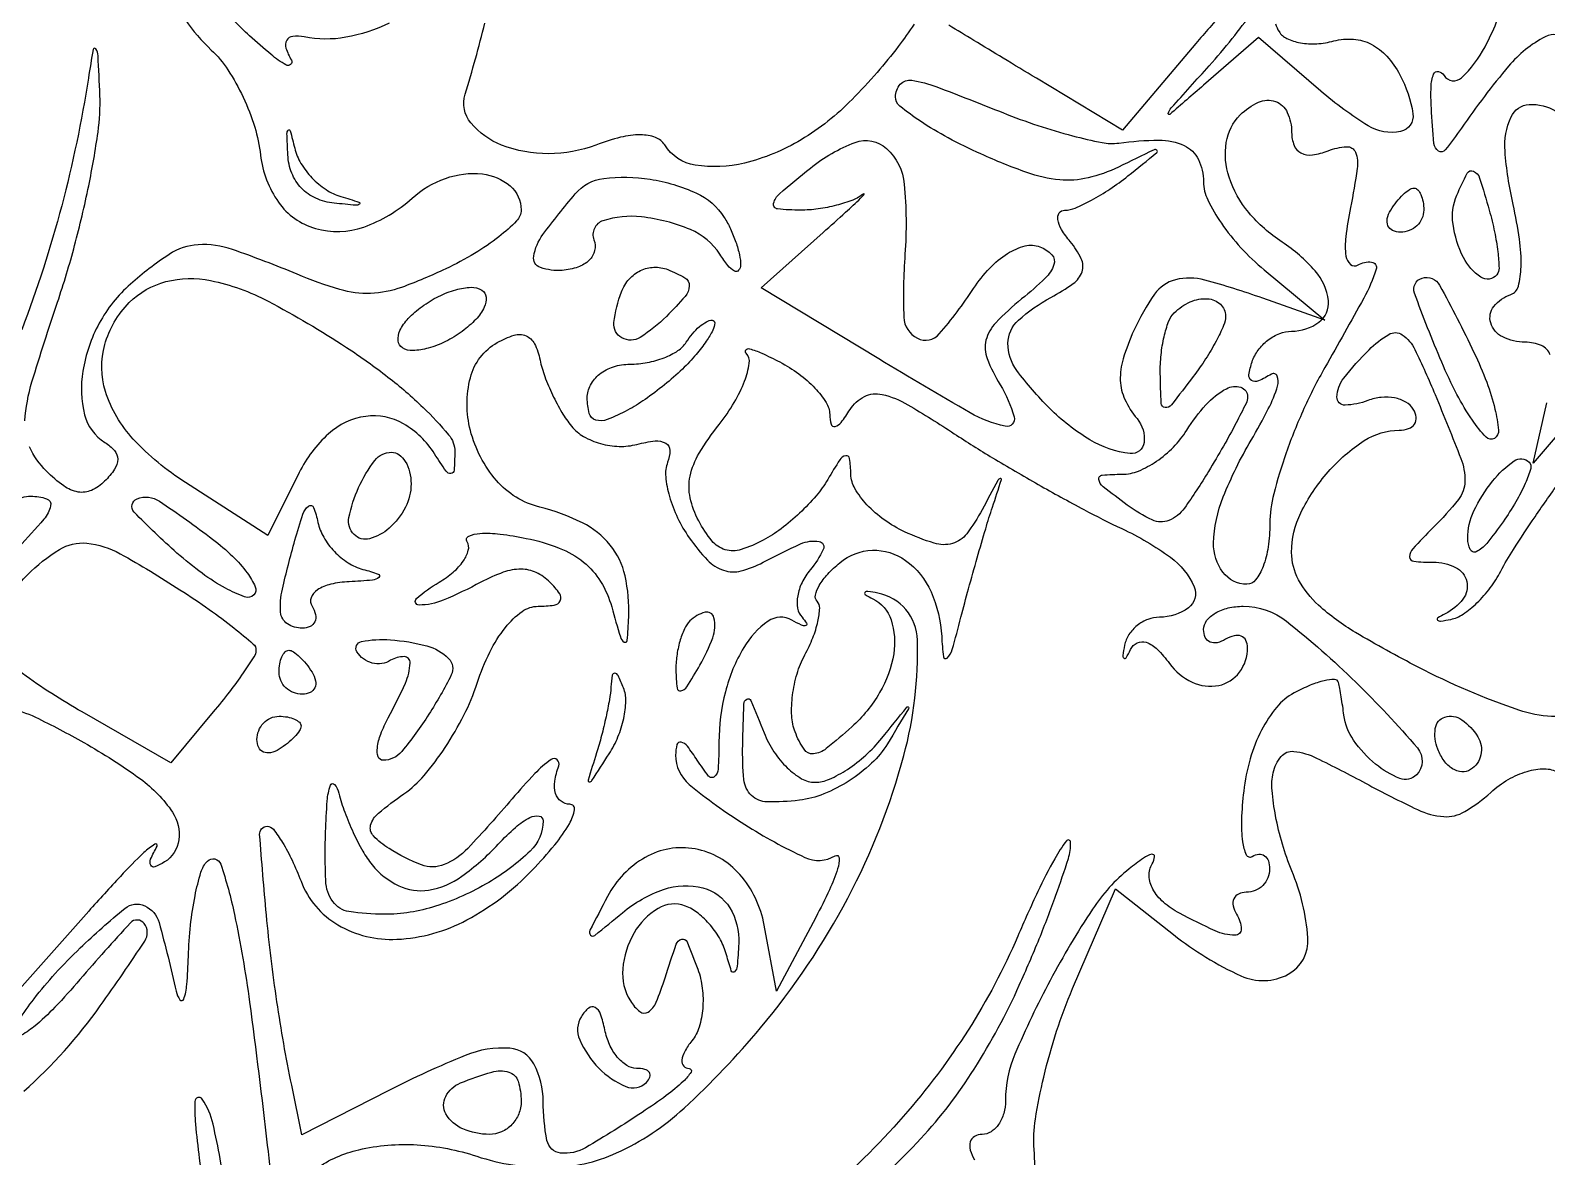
# Model space of a CAD drawing. Extents: x 21 to 741, y 101 to 447.
# Drawn here: x 242.7 to 311.6, y 281 to 332.2 of the extents above; entities that cross this region are included whole.
import ezdxf

# ---------------------------------------------------------------- set-up
doc = ezdxf.new("R2010")
doc.units = 0

msp = doc.modelspace()

# ---------------------------------------------------------------- linework, layer by layer
for points in [[(248.893828, 334.251242, 0.110231), (250.924996, 331.277677, -0.060638), (251.677923, 330.379631, -0.034649), (252.366451, 329.140943, -0.034097), (252.894567, 327.778885, -0.047491), (253.16289, 326.5, 0.12653), (253.977913, 324.358277, 0.171176), (255.654803, 323.17026, 0.154633), (257.846462, 323.234972, 0.100135), (260.04522, 324.540924, -0.098718), (261.560361, 325.446601, -0.112388), (263.236274, 325.645501, -0.151531), (264.499327, 325.101815, -0.219303), (265, 324.015206, -0.196635), (264.793355, 323.51007, -0.032569), (263.992937, 322.79513, -0.031539), (262.884584, 322.035434, -0.023217), (261.571702, 321.332801, -0.023845), (259.566021, 320.491215, -0.078478), (258.161691, 320.216802, -0.081399), (256.769211, 320.393331, -0.026916), (254.821702, 321.087409, 0.015214), (251.885497, 322.21193, 0.098861), (250.325616, 322.428961, 0.131897), (249.013353, 321.992465, 0.035206), (247.25, 320.641409, 0.087319), (245.832876, 318.861612, 0.084704), (245.089621, 316.686256, 0.100855), (245.170519, 314.704562, 0.196313), (246.087132, 313.446149, -0.076251), (246.525475, 313.072585, -0.181156), (246.671849, 312.676981, -0.149215), (246.532611, 312.227321, -0.047252), (246.079989, 311.679989, -0.090543), (245.482875, 311.267257, -0.150198), (244.880501, 311.190927, -0.11373), (244.219218, 311.469432, -0.040096), (243.430911, 312.140518, -0.091085), (242.671352, 313.241925, -0.122618)], [(259.006115, 332.494932, -0.068963), (257.030249, 331.855024, -0.09221), (255.149648, 331.870832, 0.069325), (254.622717, 331.89925, 0.249177), (254.348931, 331.722618, 0.209879), (254.314737, 331.366324, 0.051612), (254.560898, 330.816882, -0.358521), (254.528142, 330.619129, -0.32197), (254.317038, 330.598976, -0.041364), (253.64074, 331.072139, -0.01142), (252.66125, 331.924314, -0.042345), (251.306988, 333.385861, -0.077209)], [(312.522508, 331.712318, 0.337682), (311.519594, 331.883507, 0.097843), (309.856895, 330.546297, 0.023874), (307.715894, 327.733866, -0.015629), (306.980888, 326.734602, -0.390276), (306.671593, 326.684319, -0.22844), (306.46448, 327.030939, -0.007972), (306.346243, 328.637159, -0.021817), (306.33284, 329.600708, -0.085204), (306.450571, 330.182341, -0.361114), (306.665, 330.301721, -0.211088), (306.922798, 330.124915, 0.475225), (307.718055, 330.02098, 0.081451), (308.783371, 331.419588, 0.053867), (309.68464, 333.671029, 0.077742)], [(296.92314, 333.012482, 0.011357), (295.645092, 331.569574), (292.319938, 327.639149), (288.409969, 329.993231, -0.000421), (286.890819, 330.909611, -0.000628), (285.564118, 331.713704, -0.00026), (284.428687, 332.404632, -0.013484)], [(299.264455, 332.465731, 0.058252), (299.426666, 332.118657, 0.146413), (299.786754, 331.798695, 0.066197), (300.395046, 331.608192, 0.057288), (301.1408, 331.56575, 0.049585), (301.915376, 331.688121, -0.083073), (302.80732, 331.768625, -0.099445), (303.617874, 331.540811, -0.091651), (304.325766, 330.99704, -0.060471), (304.917084, 330.15493, -0.085296), (305.507256, 328.38126, -0.398813), (304.948035, 327.577598, -0.19113), (303.472492, 327.836668, -0.040371), (301.322374, 329.411634), (298.5, 331.851842), (296, 329.679555, -0.001399), (294.46562, 328.353825, -0.743663), (294.395778, 328.398502, -0.113864), (294.533672, 328.648586, -0.00072), (296.25, 330.558353, 0.014493), (297.302025, 331.795863, 0.018851), (298.187817, 332.990858, 0.016737)], [(282.848669, 332.451567, -0.015364), (282.12865, 331.437175, -0.018024), (281.169765, 330.261164, -0.013488), (280.033704, 329.034478, -0.063647), (277.716306, 327.199879, -0.076048), (275.143502, 326.14018, -0.098246), (272.909301, 326.043955, -0.219528), (271.523615, 326.961789, 0.168735), (271.102363, 327.304466, 0.087378), (270.426049, 327.423533, 0.061109), (269.516617, 327.311925, 0.029794), (268.399124, 326.961647, -0.090319), (266.243868, 326.562388, -0.093439), (264.113625, 326.957323, -0.127621), (262.714455, 327.963657, -0.253053), (262.453716, 329.265254, 0.014029), (263.349304, 332.502042, 0.077266)], [(242.457652, 314.429496, -0.057198), (242.779596, 316.196232, -0.007604), (243.938054, 319.816115, 0.016017), (244.717367, 322.40024, 0.014713), (245.3543, 325.10288, 0.014898), (245.779335, 327.54628, 0.04601), (245.863818, 329.218455, 0.002375), (245.780628, 331.016781, 0.135635), (245.676784, 331.329512, 0.675328), (245.556913, 331.304291, 0.005436), (245.340274, 330, -0.052557), (242.31324, 318.563104, -0.049338)], [(311.745642, 317.419499, 0.206906), (311.346609, 317.846193, 0.10307), (310.608408, 318, -0.114482), (309.587229, 318.236919, -0.20851), (309.043112, 318.878059, -0.24684), (309.187566, 319.623494, -0.14087), (309.955726, 320.166667, 0.251162), (310.29912, 320.540436, 0.056427), (310.422303, 321.426147, 0.041666), (310.349658, 322.681019, 0.020476), (310.059835, 324.255326, -0.03646), (309.692117, 326.686454, -0.127168), (309.967374, 328.236485, -0.276008), (310.788124, 328.802172, -0.155851), (312, 328.5, -0.117863)], [(313.310437, 301.15726, -0.147212), (310.318505, 301.275387, -0.036331), (305.75, 303.230738, -0.014371), (302.903805, 304.807064, -0.050588), (301.221839, 306.047931, -0.084551), (300.315255, 307.203138, -0.124815), (300, 308.446355, -0.114748), (300.4193, 310.249352, -0.066276), (301.663372, 312.110017, -0.067833), (303.301188, 313.528129, -0.145557), (304.887758, 314, 0.084128), (305.313198, 314.072093, 0.162882), (305.583022, 314.280921, 0.181167), (305.656117, 314.592018, 0.10688), (305.526992, 314.956326, 0.126981), (305.190464, 315.279146, 0.081026), (304.678351, 315.466258, 0.072258), (304.073335, 315.493102, 0.066719), (303.467975, 315.349337, -0.083762), (302.430504, 315.139815, -0.429671), (302.057378, 315.508564, -0.163634), (302.365274, 316.366038, -0.029076), (303.51494, 317.657797, -0.061516), (304.407244, 318.353929, -0.29207), (305.024949, 318.336203, -0.133246), (305.602358, 317.662857, -0.012034), (306.51494, 315.618487, -0.006165), (307.683541, 312.721734, -0.09665), (307.872049, 311.676424, -0.166892), (307.575656, 310.851721, -0.027418), (306.428571, 309.571429, 0.008694), (305.498266, 308.608195, 0.18989), (305.357143, 308.25, 0.385629), (305.544114, 308.043627, 0.024648), (306.428571, 308, -0.115276), (307.446511, 307.762151, -0.224268), (307.953686, 307.122617, -0.223981), (307.782254, 306.323951, -0.115073), (306.975, 305.658333, 0.02226), (306.637668, 305.471895, 0.482477), (306.625625, 305.373926, 0.237902), (306.766772, 305.326063, 0.014108), (307.225, 305.403969, 0.100125), (307.785172, 305.638302, 0.042708), (308.419219, 306.152241, 0.040007), (309.023136, 306.834851, 0.04195), (309.5, 307.594643, -0.023773), (310.073173, 308.586094, -0.0068), (311.054472, 310.066668, -0.006828), (312.20873, 311.709174, -0.0072)], [(255.684408, 280.445593, -0.093315), (257.622814, 281.298855, -0.072154), (260.275471, 281.523583, -0.064899), (262.985704, 281.004718, 0.082321), (266.30938, 280.487077, 0.104256), (269.33761, 281.156401, 0.080376), (272.397672, 283.186277, 0.032023), (275.879544, 286.844785, 0.052726), (279.835861, 292.73724, 0.055805), (282.382618, 299.217902, 0.072699), (283.002948, 304.459453, 0.349895), (281.197417, 306.600861, 0.014223), (280.749264, 306.677184, 0.255836), (280.617522, 306.627493, 0.463668), (280.633304, 306.529162, 0.020738), (280.975, 306.341667, -0.202048), (281.805844, 305.378316, -0.119406), (281.921848, 303.83995, -0.092173), (281.284295, 302.072809, -0.076438), (280.020849, 300.518868, -0.014833), (278.861169, 299.530328, -0.147561), (278.27529, 299.294126, -0.27588), (277.848664, 299.499236, -0.054522), (277.443846, 300.28574, -0.080482), (277.289856, 301.023436, -0.042821), (277.327647, 301.957893, -0.0412), (277.53328, 302.930467, -0.050212), (277.887813, 303.790376, 0.028109), (278.251015, 304.571586, 0.038969), (278.479959, 305.308842, 0.043765), (278.562224, 305.911242, 0.211482), (278.44065, 306.226016, -0.263461), (278.363418, 306.504876, -0.072165), (278.54303, 306.942938, -0.053168), (278.927379, 307.459779, -0.033115), (279.475834, 307.979944, -0.165759), (280.953763, 308.543326, -0.16721), (282.461961, 308.083894, -0.132108), (283.621098, 306.653582, -0.092837), (284.102361, 304.627555, 0.020499), (284.184703, 303.705524, 0.621368), (284.355004, 303.647426, 0.128499), (284.580963, 304.031312, 0.005983), (284.978654, 305.5, -0.003658), (285.322851, 306.794971, -0.002799), (285.717542, 308.20625, -0.002829), (286.101987, 309.523546, -0.006678), (286.407223, 310.5, 0.001433), (286.813325, 311.752824, 0.585178), (286.762607, 311.807452, 0.213705), (286.651743, 311.721856, 0.000966), (285.939377, 310.387291, -0.040885), (285.23882, 309.294561, -0.161997), (284.588234, 308.8516, -0.146963), (283.762604, 308.86421, -0.03174), (282.416249, 309.387291, -0.046839), (281.495067, 309.924106, -0.04968), (280.709569, 310.613767, -0.055177), (280.164343, 311.344911, -0.126936), (279.977393, 312, 0.027347), (279.919709, 312.718181, 0.440141), (279.741215, 312.842064, 0.196767), (279.472596, 312.65388, 0.010899), (278.926764, 311.762263, -0.045289), (278.400606, 311.022204, -0.026457), (277.649158, 310.2339, -0.026291), (276.806489, 309.518554, -0.039994), (275.99916, 308.999551, -0.046792), (274.988253, 308.57467, -0.150092), (274.265859, 308.570043, -0.150769), (273.667369, 308.971493, -0.047355), (273.064001, 309.880414, -0.069845), (272.677244, 310.933614, -0.105567), (272.675186, 311.906968, -0.0837), (273.087299, 312.953162, -0.031074), (273.989258, 314.259215, 0.031169), (274.681835, 315.262486, 0.04499), (275.152388, 316.231745, 0.054008), (275.361753, 317.037783, 0.227974), (275.217245, 317.501543, -0.374992), (275.212398, 317.649144, -0.293558), (275.371628, 317.701033, -0.043501), (275.927395, 317.502561, -0.01245), (276.75, 317.100271, -0.038972), (277.612079, 316.562613, -0.043947), (278.343561, 315.916655, -0.048888), (278.852602, 315.263292, -0.138773), (279.015313, 314.714816, 0.065637), (279.07858, 314.277547, 0.402095), (279.25715, 314.172585, 0.172798), (279.531363, 314.350459, 0.022242), (279.938056, 314.934013, -0.135206), (280.593018, 315.529453, -0.175656), (281.392108, 315.626849, -0.076915), (282.570645, 315.156117, -0.012417), (284.672743, 313.842985, 0.010371), (286.413274, 312.745788, 0.006528), (288.488809, 311.533424, 0.006553), (290.562453, 310.393849, 0.011937), (292.289159, 309.526449, -0.045719), (294.490425, 308.22774, -0.137001), (295.570649, 306.875668, -0.349086), (295.307753, 305.92551, -0.158595), (294, 305.5, 0.090231), (293.47118, 305.403785, 0.079021), (292.982448, 305.125469, 0.079717), (292.607705, 304.712011, 0.094609), (292.408333, 304.225, 0.013606), (292.328278, 303.76606, 0.277247), (292.380398, 303.641195, 0.446203), (292.480695, 303.66204, 0.018138), (292.676001, 304.028003, -0.167662), (292.986161, 304.337673, -0.20079), (293.395134, 304.360625, -0.111177), (293.894417, 304.046422, -0.039092), (294.449297, 303.400228, 0.124827), (295.478843, 302.548678, 0.161933), (296.68701, 302.401026, 0.185273), (297.630488, 303.000272, 0.161006), (298, 304.118034, 0.117858), (297.920761, 304.449529, 0.186277), (297.70625, 304.642737, 0.154201), (297.382383, 304.661825, 0.076764), (297, 304.5, -0.082592), (296.6179, 304.343488, -0.161196), (296.29375, 304.3746, -0.182303), (296.078288, 304.586039, -0.108972), (296, 304.940983, -0.166522), (296.138387, 305.344983, -0.095259), (296.529876, 305.688914, -0.076151), (297.113873, 305.921402, -0.056775), (297.803833, 306, -0.168875), (299.764184, 305.318455, -0.025955), (302.909077, 302.554126, -0.022644), (305.712983, 299.559583, -0.391506), (305.66498, 298.331647, -0.298533), (304.916969, 298.175982, -0.079039), (303.813047, 298.826941, -0.068563), (302.813842, 299.913942, -0.119463), (302.375, 301.05, 0.004871), (302.317981, 301.452949, 0.004113), (302.25, 301.878148, 0.00415), (302.181584, 302.264952, 0.011522), (302.125, 302.535184, 0.351261), (301.949374, 302.673114, 0.055545), (301.482212, 302.616394, 0.041433), (300.845163, 302.409082, 0.023494), (300.112316, 302.06011, 0.096982), (299.320339, 301.413414, 0.054706), (298.634686, 300.374552, 0.048678), (298.115515, 299.062521, 0.040847), (297.821306, 297.595072, 0.019808), (297.722108, 296.302729, 0.041768), (297.768816, 295.298739, 0.075758), (297.938729, 294.710518, 0.450157), (298.20899, 294.629163, -0.112847), (298.510113, 294.731912, -0.184198), (298.767641, 294.663342, -0.158111), (298.94077, 294.427199, -0.079922), (299, 294.059017, -0.099038), (298.919152, 293.654856, -0.097945), (298.688914, 293.311086, -0.097945), (298.345144, 293.080848, -0.099038), (297.940983, 293, 0.108972), (297.586039, 292.921712, 0.182303), (297.3746, 292.70625, 0.161196), (297.343488, 292.3821, 0.082592), (297.5, 292, -0.126625), (297.706784, 291.335444, -0.434599), (297.426874, 291.046889, -0.101901), (296.526376, 291.250568, -0.016465), (294.90625, 292.050173, -0.055507), (294.173926, 292.553656, -0.08851), (293.696857, 293.142353, -0.114154), (293.525173, 293.745857, -0.148655), (293.66395, 294.300173, 0.106496), (293.772714, 294.619509, 0.516325), (293.653944, 294.726577, 0.09857), (293.262942, 294.553784, 0.01734), (292.61887, 294.066898, 0.076436), (290.953825, 292.22956, 0.02335), (289.029964, 288.997963, 0.022204), (287.429172, 285.648963, 0.10071), (287, 283.539838, -0.067003), (286.920767, 282.951228, -0.083906), (286.688914, 282.452327, -0.099497), (286.344831, 282.118681, -0.143896), (285.940983, 282, 0.132745), (285.596262, 281.906838, 0.19028), (285.40265, 281.660863, 0.143226), (285.400314, 281.287383, 0.068937), (285.595492, 280.845492, -0.029902)], [(312.946914, 314.814083), (310.96946, 312.5), (311.593138, 315.25, 0.025019)], [(241.980897, 310.759825, -0.15815), (242.721231, 311, -0.078213), (243.442862, 310.886423, -0.390923), (243.626604, 310.560438, -0.120366), (243.319479, 309.958252, -0.010745), (242.174314, 308.685549, 0.046301)], [(241.708888, 301.325328, -0.084503), (242.934044, 300.962219, -0.013825), (245.13183, 299.805751, -0.029476), (247.703472, 298.153893, -0.086815), (249.15813, 296.6468, -0.183924), (249.454631, 295.384559, -0.224711), (248.801818, 294.377517, -0.043985), (248.358499, 294.15474, -0.39526), (248.173654, 294.227517, -0.216999), (248.169402, 294.501547, -0.022451), (248.461271, 295.095492, 0.766705), (248.36494, 295.187827, 0.0541), (247.866641, 294.807379, 0.015235), (246.795793, 293.725235, 0.00567), (245.355319, 292.142393), (241.47908, 287.784786)], [(288.308091, 279.782482, 0.034086), (288.305394, 281.313395, -0.055734), (288.362543, 282.691511, -0.020455), (288.738209, 284.606594, -0.019979), (289.323261, 286.683664, -0.022616), (290.052084, 288.621507), (291.99338, 293.150367), (294.631549, 291.075184, 0.059368), (297.697698, 289.204074, 0.23543), (299.839431, 289.275023, 0.296351), (300.739136, 290.925719, 0.079044), (300.007763, 293.981259, -0.026438), (299.579178, 295.193486, -0.024816), (299.270395, 296.469921, -0.025637), (299.111291, 297.628554, -0.073738), (299.161443, 298.436363, -0.122636), (299.520662, 299.173841, -0.251977), (300.100017, 299.405108, -0.086012), (301.127777, 299.103463, -0.00911), (303.356211, 297.956592, 0.011959), (305.720649, 296.756714, 0.093372), (306.908981, 296.441247, 0.153817), (307.86219, 296.666405, 0.049632), (309.043198, 297.539093, -0.051336), (309.839068, 298.123016, -0.060572), (310.695468, 298.494626, -0.070381), (311.487577, 298.61262, -0.141156), (312.091495, 298.443453, 0.02513)], [(279.957754, 278.849405, 0.039892), (283.155915, 281.806958, 0.045191), (285.582658, 284.970171, 0.035502), (287.629222, 288.778513, 0.008549), (288.534173, 290.889205, 0.010917), (289.291787, 292.865275, 0.008988), (289.856757, 294.534817, 0.085506), (289.95984, 295.278513, 0.706923), (289.769608, 295.338866, 0.033885), (289.237278, 294.525563, 0.018382), (288.467634, 293.029173, 0.008116), (287.556449, 291, -0.040364), (285.303829, 286.741051, -0.038246), (282.359769, 282.81685, -0.035721), (278.654161, 279.1563, -0.027172)], [(242.165016, 287.158624, -0.019852), (242.872571, 288.16066, -0.021444), (243.832982, 289.306937, -0.016635), (244.970454, 290.471693, -0.019185), (246.998551, 292.270725, -0.285494), (247.898646, 292.389371, -0.223129), (248.552253, 291.623693, -0.012443), (249.325449, 288.5, 0.105843), (249.501708, 288.114319, 0.600412), (249.672074, 288.140104, 0.06526), (249.813133, 288.805814, 0.011527), (249.883999, 290.083333, -0.018598), (249.983406, 291.510251, -0.022627), (250.186237, 292.834447, -0.021964), (250.45168, 293.913727, -0.125695), (250.75, 294.41691, -0.555774), (251.350891, 294.276869, -0.029956), (251.978066, 291.987596, -0.018665), (252.66095, 288.013726, -0.004718), (253.468212, 281.506142, 0.005631), (253.76117, 279.179301, 0.008386)], [(242.406474, 283.961125, 0.05634), (245.882108, 287.834435, 0.009188), (247.903402, 290.78641, 0.319283), (247.874697, 291.581704, 0.464602), (247.250409, 291.610914, 0.010111), (244.959359, 289.037774, -0.013747), (243.822362, 287.779329, -0.02992), (242.869312, 286.893711, -0.053371), (242.220274, 286.466365, -0.561472)]]:
    msp.add_lwpolyline(points, format="xyb")
for points in [[(286.876958, 328.432555, 0.014554), (288.475952, 327.84615, 0.016509), (290.04103, 327.380163, 0.01587), (291.387911, 327.07242, 0.082555), (292.147194, 327.051038, -0.032106), (293.967252, 327.183026, -0.109801), (295.120859, 326.936513, -0.173763), (295.764615, 326.3081, -0.11383), (296, 325.287565, 0.113384), (296.187262, 324.472393, 0.037619), (296.807813, 323.405498, 0.035202), (297.697633, 322.287846, 0.03343), (298.75, 321.285226), (301.5, 318.995323), (298.6849, 319.997661, 0.018787), (296.06104, 320.822247, 0.128871), (294.719222, 320.836461, 0.181071), (293.774992, 320.184926, 0.045285), (292.831539, 318.529614, 0.032867), (292.345727, 317.246014, 0.083206), (292.216725, 316.259857, 0.100504), (292.423598, 315.400712, 0.064112), (292.975423, 314.529614, -0.205454), (293.29689, 313.442272, -0.414203), (292.659382, 312.939685, -0.106396), (290.837681, 313.563193, -0.060984), (289, 315, -0.035832), (287.513443, 316.716389, -0.165218), (287.112256, 317.949042, -0.208932), (287.585098, 318.994467, -0.060749), (289.064567, 320.034555, 0.032782), (290.075492, 320.664048, 0.154993), (290.478589, 321.204568, 0.199615), (290.442618, 321.795375, 0.059536), (289.942122, 322.569739, -0.037139), (289.551007, 323.119353, -0.092092), (289.377369, 323.579861, -0.19925), (289.441703, 323.872438, -0.244983), (289.686426, 324, 0.100615), (290.169367, 324.098176, 0.023783), (290.914374, 324.45683, 0.023535), (291.747376, 324.959883, 0.021279), (292.55887, 325.555166, 0.00111), (293.877678, 326.616565, 0.454792), (293.881592, 326.721613, 0.310417), (293.750887, 326.741688, 0.000932), (292.131667, 325.956653, -0.056008), (290.750752, 325.466001, -0.081349), (289.46296, 325.379387, -0.061906), (287.972227, 325.710928, -0.020287), (285.881667, 326.553361, -0.016965), (284.394596, 327.285615, -0.024612), (283.14024, 328.038709, -0.022175), (282.20242, 328.728623, -0.226823), (282, 329.151874, -0.189364), (282.222731, 329.718889, -0.247008), (282.740256, 329.900726, -0.054517), (283.881882, 329.602688, -0.00408)], [(300, 327.531385, 0.093308), (300.110371, 326.945099, 0.185486), (300.423993, 326.600905, 0.15151), (300.941652, 326.515079, 0.057558), (301.658567, 326.699222, -0.073896), (302.495639, 326.885426, -0.327916), (302.897067, 326.632421, -0.1309), (302.981745, 325.895248, -0.012861), (302.673625, 324.118126, 0.018647), (302.459367, 322.791347, 0.063322), (302.462569, 321.916688, 0.187009), (302.671177, 321.534729, 0.324395), (303.015058, 321.509306, -0.173013), (303.633768, 321.641788, -0.468119), (303.841824, 321.312475, -0.047566), (303.273918, 319.995888, -0.004259), (301.512045, 316.852074, 0.023754), (300.558828, 314.984005, 0.02147), (299.751389, 312.970609, 0.022033), (299.185459, 311.104192, 0.061569), (299.012045, 309.75, -0.035681), (298.932151, 308.696769, -0.053954), (298.700569, 307.807813, -0.070408), (298.364899, 307.198064, -0.235985), (297.968615, 307, -0.236298), (296.874267, 307.54777, -0.169514), (296.45417, 308.873852, -0.088436), (296.890732, 310.968716, -0.037812), (298.158736, 313.544465, 0.015212), (298.94006, 314.965793, 0.043675), (299.362512, 316.008586, 0.170154), (299.344602, 316.46217, 0.467067), (299.08054, 316.549777, -0.034254), (298.487785, 316.237334, -0.251551), (298.179084, 316.260923, -0.296127), (298.0616, 316.519918, -0.042978), (298.203601, 317.110804, -0.079628), (298.480484, 317.641774, -0.068341), (298.922308, 318.091924, -0.070225), (299.455689, 318.395932, -0.094738), (300, 318.5, 0.160472), (301.237558, 318.907686, 0.266559), (301.666342, 319.885315, 0.154684), (301.068082, 321.244618, 0.067405), (299.562088, 322.551275, -0.073367), (298.054907, 323.890636, -0.09555), (297.160031, 325.500674, -0.117433), (297.029292, 327.072676, -0.159989), (297.666667, 328.333333, -0.091526), (298.492614, 328.901862, -0.19008), (299.261653, 328.936209, -0.206538), (299.803221, 328.443304, -0.106665)], [(256.811494, 324.618899, -0.004763), (257.630538, 324.36587, -0.567172), (257.651209, 324.277497, -0.217658), (257.496767, 324.222852, -0.003125), (256.5, 324.317633, -0.080715), (255.673166, 324.53948, -0.096335), (255.0152, 325.004549, -0.096779), (254.581571, 325.680373, -0.082224), (254.401717, 326.510216, -0.003423), (254.360602, 327.476856, -0.212555), (254.42328, 327.632329, -0.572612), (254.51093, 327.607942, -0.005318), (254.713211, 326.811481, 0.076674), (254.994987, 326.128185, 0.054866), (255.498615, 325.470896, 0.054709), (256.135195, 324.936816, 0.074802)], [(282.43407, 321.994335, 0.026793), (282.383913, 319.134172, 0.274677), (282.999095, 318.178972, 0.34184), (283.990558, 318.376114, 0.033939), (285.552417, 320.439655, -0.044926), (286.28247, 321.361461, -0.062138), (287.097231, 322.02989, -0.076619), (287.891003, 322.374889, -0.157142), (288.56099, 322.338222, -0.11193), (289.105828, 321.973943, -0.280285), (289.202512, 321.524692, -0.119087), (288.810278, 320.914936, -0.018805), (287.73552, 319.963697, 0.027913), (286.557234, 318.881941, 0.132445), (286.115086, 318.089471, 0.156041), (286.168633, 317.254291, 0.043449), (286.758474, 316.065129, -0.069173), (287.391722, 314.604838, -0.563265), (286.989536, 314.177337, -0.078415), (285.397263, 314.788612, -0.005452), (281.253267, 317.238762), (275.909334, 320.477524), (278.718636, 322.988762, 0.002011), (279.738265, 323.907615, 0.006151), (280.41954, 324.542011, 0.04069), (280.585667, 324.728629, 0.876201), (280.563969, 324.75, -0.071074), (280.059871, 324.461845, -0.030555), (279.321873, 324.220312, -0.029465), (278.491509, 324.055195, -0.034357), (277.689216, 324, -0.027258), (276.647165, 324.05685, -0.450414), (276.468755, 324.309204, -0.15937), (276.732156, 324.741651, -0.006639), (278.139216, 325.913289, -0.080734), (280.172788, 327.077525, -0.281746), (281.595364, 326.803327, -0.187096), (282.401901, 325.180397, -0.040624)], [(274.22467, 323.670716, -0.033141), (274.509787, 323.149175, -0.025893), (274.750618, 322.550148, -0.026529), (274.916801, 321.966609, -0.056158), (274.969374, 321.5, -0.184884), (274.880118, 321.266866, -0.343059), (274.691766, 321.232872, -0.103997), (274.389389, 321.482253, -0.027545), (274.024324, 321.994884, 0.154442), (272.693248, 323.117355, 0.070084), (270.463673, 323.696593, 0.107939), (268.717064, 323.519923, 0.4291), (268.303579, 322.651268, -0.150118), (268.337216, 322.16026, -0.144263), (268.09082, 321.726063, -0.109504), (267.577428, 321.411336, -0.064244), (266.868517, 321.265049, -0.102028), (265.871621, 321.393522, -0.366875), (265.568624, 321.90359, -0.118858), (265.991992, 322.894325, -0.014834), (267.455281, 324.740897, -0.189435), (268.749183, 325.442033, -0.06985), (270.861499, 325.405443, -0.068095), (272.958659, 324.773282, -0.144874)], [(309.320424, 321.066667, -0.38666), (308.588248, 320.957319, -0.129678), (307.807474, 321.841764, -0.081372), (307.332019, 323.363031, -0.136215), (307.504865, 324.682783, -0.020092), (307.973317, 325.674825, -0.400663), (308.263347, 325.773292, -0.210087), (308.5385, 325.460699, -0.008708), (308.974738, 324, -0.016386), (309.216833, 323.010857, -0.022493), (309.364803, 322.107083, -0.020171), (309.421769, 321.368437, -0.182298)], [(306, 324, -0.105053), (305.918938, 323.618444, -0.099167), (305.688914, 323.29375, -0.09642), (305.345238, 323.076123, -0.093332), (304.940983, 323, -0.108972), (304.586039, 323.078288, -0.182303), (304.3746, 323.29375, -0.161196), (304.343488, 323.6179, -0.082592), (304.5, 324, -0.029505), (304.768994, 324.382774, -0.035638), (305.066025, 324.70625, -0.038439), (305.34829, 324.934461, -0.151918), (305.559017, 325, -0.210953), (305.727648, 324.92554, -0.081139), (305.870461, 324.70625, -0.061769), (305.967655, 324.382849, -0.042167)], [(271.601351, 319.17278, -0.056211), (270.407462, 318.220887, -0.272134), (269.575043, 318.196413, -0.304489), (269.215858, 318.890322, -0.063313), (269.55922, 320.29373, -0.089229), (269.906845, 320.867918, -0.100769), (270.420263, 321.256242, -0.103774), (271.031854, 321.405834, -0.100204), (271.6603, 321.300113, -0.042177), (272.435098, 320.925164, -0.272318), (272.636609, 320.559816, -0.173825), (272.450629, 320.083028, -0.01732)], [(257.060046, 317.766025, -0.020096), (258.950699, 316.416758, -0.02684), (260.54439, 315.036698, -0.026171), (261.706308, 313.792254, -0.1791), (261.984687, 313.016025, -0.01393), (261.95303, 312.182455, -0.367055), (261.808564, 312.033289, -0.272557), (261.590226, 312.134577, -0.010003), (261.066925, 312.925953, 0.120526), (259.651254, 314.289538, 0.167559), (257.937845, 314.627475, 0.15099), (256.246933, 313.837576, 0.093847), (254.916426, 312.076132), (253.5, 309.21561), (249.75, 311.622364, -0.061953), (247.380874, 313.595027, -0.113089), (246.120788, 315.758074, -0.14401), (246.08623, 317.888668, -0.129609), (247.2, 319.8, -0.133989), (248.86652, 320.751987, -0.114508), (250.894146, 320.801859, -0.071016), (253.513641, 319.85982, -0.02316)], [(262.320869, 318.492675, -0.04153), (261.565166, 318.031054, -0.048792), (260.782406, 317.729393, -0.055709), (260.087128, 317.617881, -0.151468), (259.609538, 317.741319, -0.236557), (259.411022, 318.063191, -0.132963), (259.493473, 318.525997, -0.081485), (259.872214, 319.075711, -0.043408), (260.495831, 319.62061, -0.04153), (261.251534, 320.082232, -0.048792), (262.034295, 320.383892, -0.055709), (262.729572, 320.495404, -0.151468), (263.207163, 320.371966, -0.236557), (263.405678, 320.050094, -0.132963), (263.323228, 319.587288, -0.081485), (262.944487, 319.037574, -0.043408)], [(308.280555, 317.53786, -0.020703), (308.86089, 316.17879, -0.032236), (309.234379, 314.961589, -0.03382), (309.394526, 314.003711, -0.286273), (309.209218, 313.629304, -0.359916), (308.831661, 313.681504, -0.034501), (308.208758, 314.462161, -0.031603), (307.509673, 315.624947, -0.018631), (306.817713, 317.091444, -0.014218), (305.581676, 320.229913, -0.429099), (305.923433, 320.912949, -0.35575), (306.722494, 320.586934, -0.013718)], [(297, 319.19113, -0.102298), (296.910717, 318.759313, -0.020657), (296.568717, 318.049658, -0.021005), (296.093849, 317.24362, -0.018293), (295.531803, 316.44113, -0.004985), (294.535183, 315.150429, -0.254761), (294.252588, 315.029485, -0.373292), (294.074507, 315.216202, -0.007981), (294.031803, 316.583333, -0.029456), (294.068758, 317.429774, -0.031099), (294.205176, 318.250521, -0.032736), (294.411805, 318.937102, -0.107314), (294.666667, 319.333333, -0.091691), (295.391894, 319.832185, -0.120713), (296.179155, 319.97495, -0.171398), (296.763279, 319.727734, -0.210774)], [(272.954689, 317.445404, -0.030842), (272.328198, 316.778802, -0.018196), (271.505263, 316.059422, -0.018165), (270.627711, 315.398316, -0.029489), (269.832244, 314.91022, -0.028932), (268.913223, 314.484785, -0.168986), (268.38869, 314.463325, -0.257921), (268.093909, 314.76609, -0.066899), (268, 315.464816, -0.124063), (268.148518, 316.054165, -0.102325), (268.566083, 316.552267, -0.091239), (269.194421, 316.885168, -0.076458), (269.940983, 317, 0.046881), (270.729296, 317.074077, 0.046318), (271.49335, 317.29375, 0.050262), (272.123976, 317.616444, 0.111412), (272.5, 318, -0.037458), (272.778093, 318.382651, -0.041287), (273.101993, 318.70625, -0.045318), (273.422047, 318.930816, -0.131057), (273.681462, 319, -0.445361), (273.792935, 318.876141, -0.083229), (273.700386, 318.543337, -0.043602), (273.410663, 318.042519, -0.020282)], [(267.287752, 314.180477, 0.092548), (267.838988, 313.712664, 0.06232), (268.603016, 313.394429, 0.060201), (269.453131, 313.266004, 0.071485), (270.259134, 313.357514, -0.036657), (271.086335, 313.510174, -0.160925), (271.565611, 313.408072, -0.264131), (271.752653, 313.085389, -0.094091), (271.654429, 312.541839, 0.115909), (271.565333, 311.888915, 0.045816), (271.734641, 310.992817, 0.042171), (272.104154, 310.018802, 0.041054), (272.634607, 309.111285, 0.037826), (273.467432, 308.095252, 0.122632), (274.198486, 307.632313, 0.144031), (274.989084, 307.60513, 0.05999), (275.993427, 307.996482, -0.01717), (277.69655, 308.834064, -0.145964), (278.531979, 308.945701, -0.504583), (278.724408, 308.575304, -0.059382), (278.131121, 307.657991, 0.059816), (277.760494, 307.083858, 0.070874), (277.562285, 306.469816, 0.083091), (277.559537, 305.911524, 0.144798), (277.758676, 305.497665, -0.039788), (277.968552, 305.225302, -0.505313), (277.929787, 305.121928, -0.183723), (277.733191, 305.139104, -0.017579), (277.300173, 305.367683, 0.291977), (276.213497, 305.316237, 0.104626), (275.111653, 304.125956, 0.072827), (274.278608, 302.116189, 0.060306), (273.984687, 299.815741, -0.011262), (273.949084, 298.594082, -0.209826), (273.780014, 298.257342, -0.419144), (273.515627, 298.284394, -0.02533), (273, 299, 0.019857), (272.550452, 299.638511, 0.17245), (272.263613, 299.824845, 0.409087), (272.078864, 299.713581, 0.060069), (272.015313, 299.235302, 0.227195), (272.632297, 297.906511, 0.031589), (275.16229, 296.076786, 0.031057), (277.890696, 294.583107, 0.253311), (279.261943, 294.66189, -0.571542), (279.440184, 294.567986, -0.088277), (279.375646, 294.069127, -0.032738), (279.005112, 293.114386, -0.013143), (278.380624, 291.860065), (276.596054, 288.5), (276.04328, 291.5, 0.133628), (274.934533, 293.807665, 0.170451), (272.899268, 294.971798, 0.176764), (270.640217, 294.588651, 0.143323), (268.921749, 292.809932, 0.002786), (268.125616, 291.272806, 0.314821), (268.155408, 291.057776, 0.394414), (268.347341, 291.043979, 0.00332), (269.604491, 292.073626, -0.089023), (271.47236, 293.131473, -0.150213), (273.255876, 293.202006, -0.193399), (274.476049, 292.292108, -0.151444), (274.883999, 290.676676, -0.007211), (274.813575, 289.637484, -0.188561), (274.692694, 289.390299, -0.543959), (274.547019, 289.427988, -0.015587), (274.327072, 290.164856, 0.062918), (274.05287, 290.842365, 0.047804), (273.596246, 291.501608, 0.048783), (273.037309, 292.045762, 0.077178), (272.458327, 292.377618, 0.231606), (271.22031, 292.267417, 0.126149), (270.126989, 291.153031, 0.11042), (269.612958, 289.519908, 0.161011), (269.960452, 288.06399, 0.084597), (270.389286, 287.577377, 0.328177), (270.767218, 287.560195, 0.148312), (271.131353, 288.003603, 0.02132), (271.538641, 289.117872, -0.006159), (272.043779, 290.641576, -0.251782), (272.291785, 290.870336, -0.374439), (272.542575, 290.744575, -0.010034), (273.02438, 289.5, -0.057672), (273.228908, 288.642244, -0.05051), (273.245433, 287.720312, -0.053282), (273.083287, 286.874815, -0.094844), (272.753971, 286.25, 0.041674), (272.431564, 285.769398, 0.102184), (272.304806, 285.365252, 0.204898), (272.386257, 285.10557, 0.217094), (272.627555, 284.993411, -0.590384), (272.71606, 284.830088, -0.062056), (272.362469, 284.405128, -0.029296), (271.592699, 283.764247, -0.012689), (270.5, 283, -0.013664), (267.925484, 281.394402, -0.161625), (266.788901, 281.15236, -0.327464), (266.173652, 281.718185, -0.048614), (266, 283.5, 0.122141), (265.578972, 285.197819, 0.259301), (264.479697, 285.913661, 0.115203), (262.463648, 285.589125, 0.020688), (258.981573, 283.990599), (255.042823, 281.981199), (254.576007, 284.240599, -0.014363), (253.906581, 288.026354, -0.012992), (253.429458, 291.972969, -0.005147), (253.121289, 295.631601, -0.43598), (253.463478, 296, -0.232255), (253.744613, 295.861964, -0.026724), (254.156566, 295.265625, -0.027794), (254.593238, 294.457718, -0.019158), (255, 293.5, 0.1713), (256.676817, 291.519798, 0.145117), (259.353437, 290.862972, 0.111872), (262.532821, 291.744264, 0.07856), (265.5, 294, 0.018942), (266.523478, 295.152664, 0.042031), (267.190403, 296.11875, 0.085353), (267.422709, 296.755345, 0.467854), (267.218476, 297, -0.161825), (266.810281, 297.135665, -0.163176), (266.566173, 297.488255, -0.108655), (266.529512, 298.046345, -0.05106), (266.711356, 298.75, 0.323857), (266.635297, 299.023259, 0.333789), (266.356066, 299.03125, 0.048989), (265.619488, 298.3935, 0.013415), (264.591078, 297.25, -0.011928), (262.5779, 294.998097, -0.108644), (261.498832, 294.258254, -0.188995), (260.474811, 294.246996, -0.051311), (259, 294.987121, -0.056428), (258.291173, 295.56078, -0.266569), (258.163459, 296.04743, -0.155793), (258.5159, 296.593104, -0.018616), (259.673471, 297.47491, 0.062952), (260.589551, 298.310538, 0.030245), (261.547497, 299.583599, 0.029407), (262.399618, 301.051991, 0.037078), (263.001024, 302.503101, -0.034577), (263.57942, 303.918649, -0.053562), (264.284577, 305.033339, -0.067477), (265.041661, 305.760118, -0.158874), (265.777552, 306, 0.034653), (266.504464, 306.05044, 0.250223), (266.778778, 306.25, 0.275782), (266.750825, 306.571601, 0.040149), (266.307359, 307.092641, 0.086488), (265.682522, 307.532008, 0.110523), (264.997589, 307.685281, 0.086646), (264.187302, 307.543803, 0.036435), (263.173101, 307.092641, -0.023246), (261.461737, 306.276667, -0.099836), (260.36057, 306.054115, -0.689928), (260.247738, 306.350874, -0.049804), (261.271032, 307.091869, 0.044439), (261.91236, 307.545885, 0.065308), (262.375173, 308.057336, 0.086531), (262.599983, 308.544364, 0.206199), (262.542828, 308.930703, -0.450474), (262.618786, 309.182558, -0.093723), (263.127598, 309.30949, -0.044831), (264.043386, 309.280151, -0.020031), (265.234592, 309.085857, -0.042504), (266.730939, 308.644705, -0.076565), (267.835519, 308.005668, -0.086438), (268.609189, 307.125391, -0.069298), (269.113116, 305.966614, 0.00417), (269.50552, 304.602872, 0.186767), (269.682677, 304.373563, 0.558065), (269.821282, 304.444721, 0.009078), (269.885007, 305.5, 0.065244), (269.71843, 307.384927, 0.115824), (269.045015, 308.782329, 0.108742), (267.784394, 309.790281, 0.053035), (265.841304, 310.503694, -0.154972), (263.879159, 311.715901, -0.115027), (262.693117, 313.989364, -0.126578), (262.693153, 316.386617, -0.203595), (263.916787, 317.984487, -0.053425), (264.679283, 318.31482, -0.174295), (265.220513, 318.291503, -0.184654), (265.603306, 317.932477, -0.061027), (265.857608, 317.190838, 0.036313), (266.072214, 316.447385, 0.022477), (266.425227, 315.609074, 0.022503), (266.850813, 314.808302, 0.037269)], [(298, 315.52417, -0.114766), (297.928965, 315.218768, -0.006204), (297.477787, 314.329404, -0.009414), (296.903284, 313.279556, -0.006711), (296.222254, 312.12507, -0.017548), (295.129637, 310.462726, -0.141593), (294.422622, 309.899227, -0.21255), (293.670707, 309.919733, -0.046343), (292.531124, 310.6009, -0.007988), (291.434764, 311.429779, -0.188183), (291.24013, 311.757849, -0.435453), (291.395251, 311.958573, -0.022872), (292.300396, 312, 0.097914), (293.035848, 312.145416, 0.052115), (293.855672, 312.5875, 0.049055), (294.62951, 313.23496, 0.054505), (295.232073, 314, -0.045638), (296.10813, 315.15369, -0.081877), (297.04035, 315.887302, -0.204834), (297.68636, 315.951642, -0.327506)], [(260, 311.559017, -0.120085), (259.740823, 310.49544, -0.091782), (259.002991, 309.546915, -0.116311), (258.116195, 309.068129, -0.268399), (257.40993, 309.256736, -0.251656), (257.176801, 310.031388, -0.056284), (257.616772, 311.389922, -0.056021), (258.353761, 312.626204, -0.234486), (259.106989, 313, -0.15858), (259.447594, 312.889187, -0.097032), (259.737678, 312.576711, -0.078855), (259.933547, 312.110074, -0.060079)], [(309.601999, 309.842161, -0.016229), (308.859852, 308.852564, -0.112859), (308.388614, 308.479141, -0.414241), (308.113407, 308.576525, -0.111773), (308, 309.077494, -0.110503), (308.280306, 310.330323, -0.059089), (309.124744, 311.682422, -0.069448), (310.104063, 312.60545, -0.365749), (310.785332, 312.548001, -0.275979), (310.858761, 312.2566, -0.030148), (310.610428, 311.580461, -0.030086), (310.185508, 310.748936, -0.019613)], [(250.98506, 309.046157, -0.026285), (251.892833, 308.269534, -0.043788), (252.558103, 307.515634, -0.056873), (252.920677, 306.885143, -0.3076), (252.850443, 306.51711, -0.292126), (252.439126, 306.426442, -0.036934), (251.571091, 306.81962, -0.033967), (250.508344, 307.49639, -0.021587), (249.365384, 308.417116, -0.021197), (247.417318, 310.282341, -0.535022), (247.551105, 310.886836, -0.244123), (248.56809, 310.776125, -0.016957)], [(257.811484, 307.677485, -0.020547), (258.504822, 307.463739, -0.567908), (258.535313, 307.311513, -0.164718), (258.245976, 307.186101, -0.008076), (257.190983, 307.116001, 0.043474), (256.349572, 306.999925, 0.090085), (255.741787, 306.740325, 0.159071), (255.461622, 306.388104, 0.231513), (255.5, 306, -0.082592), (255.656512, 305.6179, -0.161196), (255.6254, 305.29375, -0.182303), (255.413961, 305.078288, -0.108972), (255.059017, 305, -0.147977), (254.379647, 305.205564, -0.228717), (254.073543, 305.723888, -0.079062), (254.151663, 306.777048, -0.009914), (254.723215, 309, -0.011254), (255.08188, 310.184609, -0.149941), (255.341308, 310.552518, -0.500141), (255.568494, 310.489994, -0.042335), (255.771043, 309.811484, 0.080355), (256.031121, 309.132591, 0.059264), (256.515591, 308.488108, 0.059096), (257.139554, 307.973389, 0.078598)], [(249.501646, 306.75, -0.009729), (250.831268, 305.851545, -0.014722), (251.948737, 305.014062, -0.009374), (252.831204, 304.283744, -0.229525), (252.954352, 304, -0.132126), (252.859878, 303.699374, -0.009618), (252.375001, 302.96961, -0.012911), (251.749177, 302.11399, -0.009398), (251.011429, 301.194416), (249.089396, 298.888831), (245.0524, 301.194416, -0.027524), (242.344379, 302.945272, -0.141705), (241.259979, 304.341684, -0.219098), (241.33407, 305.748164, -0.07549), (242.571429, 307.428571, -0.058001), (244.022847, 308.577344, -0.164268), (245.264519, 308.865487, -0.103602), (246.784778, 308.388425, -0.016063)], [(272.666667, 305.333333, 0.090291), (272.412681, 304.966277, 0.037424), (272.204766, 304.397396, 0.03547), (272.067974, 303.738421, 0.038261), (272.030409, 303.083333, 0.022266), (272.081567, 302.281648, 0.446695), (272.258773, 302.154512, 0.200091), (272.526993, 302.343107, 0.009073), (273.122073, 303.325003, 0.045735), (273.700437, 304.568642, 0.142678), (273.755664, 305.481056, 0.424), (273.351748, 305.72635, 0.133055)], [(261.704595, 303.628739, -0.322528), (261.826243, 302.881632, -0.027376), (260.806943, 301.090262, -0.028748), (259.578885, 299.40431, -0.224611), (258.724269, 299, -0.324189), (258.506915, 299.157479, -0.11058), (258.467142, 299.568188, -0.061463), (258.624103, 300.192003, -0.030541), (258.964816, 300.934259, 0.017041), (259.741072, 302.511649, 0.096115), (259.955462, 303.420737, 0.419309), (259.683872, 303.709868, 0.145046), (259.069098, 303.542705, -0.10267), (258.668318, 303.396885, -0.098728), (258.23663, 303.419565, -0.097049), (257.840748, 303.607295, -0.095521), (257.542388, 303.931414, -0.524804), (257.746356, 304.396863, -0.066044), (259.059469, 304.474827, -0.046107), (260.708248, 304.200722, -0.132902)], [(255.5, 303, -0.082592), (255.656512, 302.6179, -0.161196), (255.6254, 302.29375, -0.182303), (255.413961, 302.078288, -0.108972), (255.059017, 302, -0.093332), (254.654762, 302.076123, -0.09642), (254.311086, 302.29375, -0.099167), (254.081062, 302.618444, -0.105053), (254, 303, -0.042167), (254.032345, 303.382849, -0.061769), (254.129539, 303.70625, -0.081139), (254.272352, 303.92554, -0.210953), (254.440983, 304, -0.151918), (254.65171, 303.934461, -0.038439), (254.933975, 303.70625, -0.035638), (255.231006, 303.382774, -0.029505)], [(269.078947, 302.331787, -0.026585), (269.009284, 301.757118, -0.010249), (268.854136, 300.96865, -0.010113), (268.650633, 300.118725, -0.012294), (268.424495, 299.331787, 0.001747), (268.041936, 298.099086, 0.48031), (268.096136, 298.019541, 0.274771), (268.215612, 298.078613, 0.001285), (268.995269, 299.287676, 0.045436), (269.397416, 300.06133, 0.043469), (269.660355, 300.906342, 0.046663), (269.756682, 301.695062, 0.103788), (269.649722, 302.287676, 0.013863), (269.403102, 302.850283, 0.269455), (269.252586, 302.95404, 0.393954), (269.135852, 302.860903, 0.019832)], [(278.345804, 298, 0.105306), (279.000912, 298.139521, 0.040874), (279.818249, 298.5875, 0.038177), (280.653225, 299.234724, 0.038439), (281.378028, 300, -0.000351), (282.523519, 301.41044, -0.439572), (282.588597, 301.41433, -0.349712), (282.598331, 301.339505, -0.000329), (281.636569, 299.75, -0.067842), (280.920885, 298.86547, -0.046182), (279.899154, 298.067988, -0.046113), (278.74604, 297.470167, -0.066771), (277.636569, 297.183578, -0.034063), (276.173012, 297.10837, -0.19082), (275.462397, 297.403689, -0.178328), (275.119261, 298.119737, -0.029116), (275.063386, 299.683578, -0.002626), (275.115396, 301.557077, -0.257544), (275.246696, 301.777548, -0.453042), (275.42708, 301.717524, -0.004154), (276.031162, 300.25, 0.050099), (276.481738, 299.389368, 0.054339), (277.084149, 298.660937, 0.061153), (277.739789, 298.163464, 0.1325)], [(255, 300.559017, -0.151918), (254.934461, 300.34829, -0.038439), (254.70625, 300.066025, -0.035638), (254.382774, 299.768994, -0.029505), (254, 299.5, -0.082592), (253.6179, 299.343488, -0.161196), (253.29375, 299.3746, -0.182303), (253.078288, 299.586039, -0.108972), (253, 299.940983, -0.093332), (253.076123, 300.345238, -0.09642), (253.29375, 300.688914, -0.099167), (253.618444, 300.918938, -0.105053), (254, 301, -0.042167), (254.382849, 300.967655, -0.061769), (254.70625, 300.870461, -0.081139), (254.92554, 300.727648, -0.210953)], [(308.457295, 300.069098, -0.09691), (308.607364, 299.670838, -0.097419), (308.59586, 299.246164, -0.09843), (308.424976, 298.860961, -0.101208), (308.121097, 298.574842, -0.157716), (307.728896, 298.478565, -0.122565), (307.308894, 298.61591, -0.09613), (306.923314, 298.976296, -0.065363), (306.63617, 299.505744, -0.124688), (306.524242, 300.447359, -0.293249), (306.960958, 300.965546, -0.232893), (307.729313, 300.843423, -0.100833)], [(258.230053, 294.25, 0.110966), (259.438076, 293.297194, 0.153472), (260.795566, 293.102794, 0.116003), (262.305871, 293.729451, 0.049163), (263.961045, 295.188561, -0.024313), (264.74528, 295.952297, -0.061425), (265.401057, 296.40175, -0.161302), (265.811277, 296.467235, -0.36765), (266, 296.245265, -0.204591), (265.415742, 294.877167, -0.058111), (263.530535, 293.451509, -0.055074), (261.107905, 292.365702, -0.077986), (258.777494, 292, -0.038568), (257.17869, 292.12351, -0.202547), (256.445284, 292.577093, -0.145688), (256.124502, 293.520111, -0.01737), (256.116001, 295.75, -0.010955), (256.190064, 297.150497, -0.064951), (256.338666, 297.867134, -0.58779), (256.524806, 297.89982, -0.110652), (256.72361, 297.5, 0.027989), (256.985953, 296.642782, 0.020275), (257.368915, 295.720312, 0.020582), (257.805673, 294.871453, 0.041419)], [(267.73755, 287.363307, 0.248861), (267.658531, 286.297504, 0.090944), (268.533649, 285.005069, 0.099215), (269.756876, 284.17461, 0.304971), (270.690833, 284.357499, 0.105515), (270.849391, 284.602092, 0.249162), (270.823429, 284.811265, 0.181206), (270.614223, 284.954517, 0.060546), (270.239991, 285, -0.144312), (269.796105, 285.130841, -0.077389), (269.36595, 285.514063, -0.06641), (269.013846, 286.080773, -0.056984), (268.799863, 286.75, 0.033365), (268.608621, 287.462205, 0.181498), (268.359254, 287.765502, 0.313935), (268.068429, 287.740781, 0.079114)], [(265, 283.5, -0.095012), (264.890211, 282.927451, -0.096907), (264.576711, 282.440625, -0.098834), (264.108867, 282.114729, -0.103216), (263.559017, 282, -0.100328), (262.352736, 282.244508, -0.165991), (261.585568, 282.929616, -0.252745), (261.571477, 283.723844, -0.179436), (262.243769, 284.335642, -0.024413), (263.665129, 284.82951, -0.146017), (264.440525, 284.826107, -0.247945), (264.860442, 284.410316, -0.076209)], [(250.175944, 283.5, 0.030107), (250.206848, 282.465445, 0.009259), (250.376126, 280.9125, 0.009227), (250.630354, 279.178121, 0.009992), (250.942631, 277.5, 0.001937), (251.433831, 275.170784, 0.119951), (251.616568, 274.792949, 0.696327), (251.75156, 274.839935, 0.005108), (251.766686, 276.5, 0.033293), (251.576696, 279.303426, 0.02231), (251.004854, 282.466738, 0.092694), (250.515384, 283.598129, 0.728383)]]:
    msp.add_lwpolyline(points, format="xyb", close=True)

doc.saveas('drawing.dxf')
